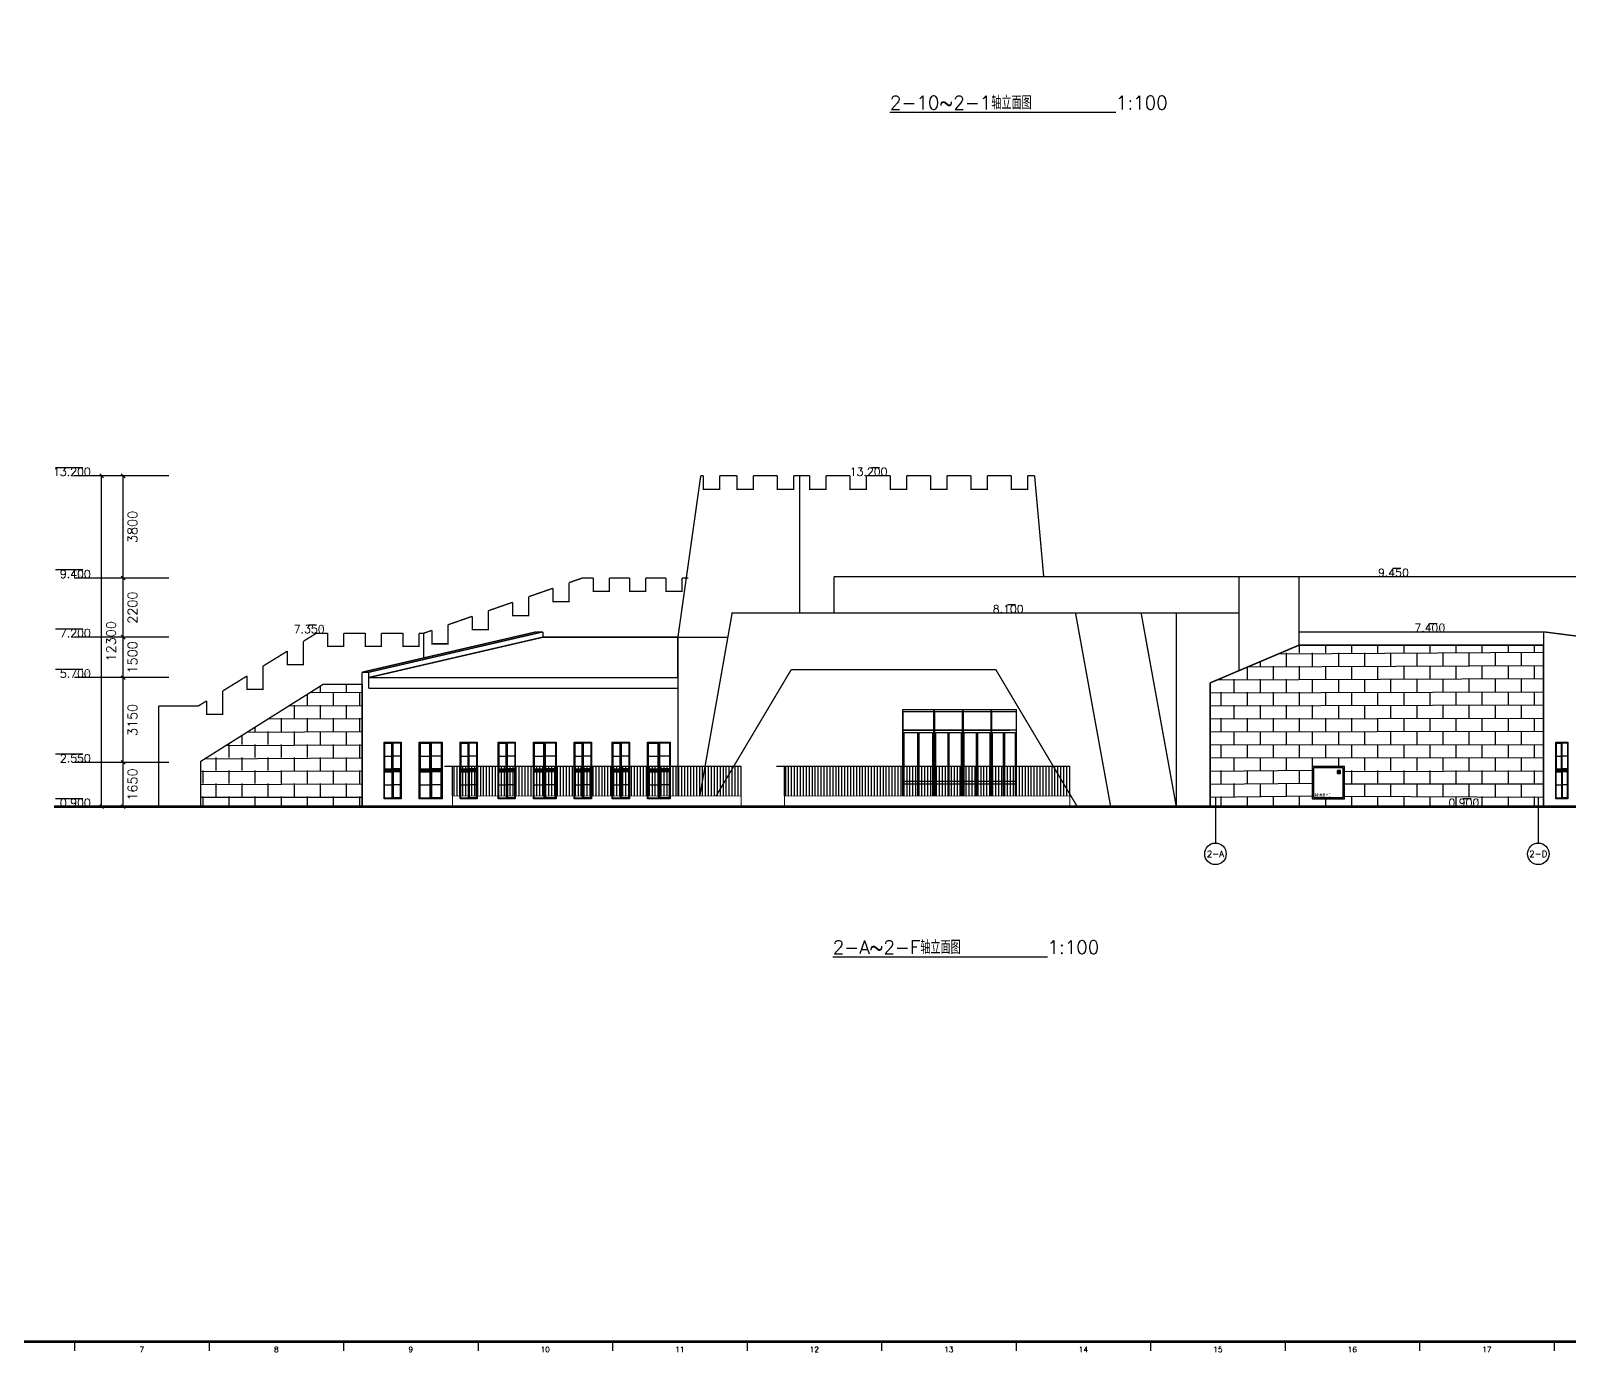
# Model space of a CAD drawing. Header units: inches. Extents: x -33398975359 to 508000, y -22013500442 to 738838.
# Drawn here: x 308174 to 365361, y 313088 to 362194 of the extents above; entities that cross this region are included whole.
import ezdxf
from ezdxf.enums import TextEntityAlignment as Align

# ---------------------------------------------------------------- set-up
doc = ezdxf.new("R2010")
doc.units = ezdxf.units.IN
doc.header["$LTSCALE"] = 1000
doc.header["$MEASUREMENT"] = 0
doc.layers.get('0').update_dxf_attribs({"true_color": 0xffffff})
for name, color, linetype, true_color in [('AXIS', 3, 'Continuous', 0x00ff00), ('DIM_ELEV', 3, 'Continuous', 0x00ff00), ('DIM_SYMB', 3, 'Continuous', 0x00ff00), ('E_WINDOW', 4, 'Continuous', 0x00ffff), ('PUB_DIM', 3, 'Continuous', 0x00ff00), ('TK', 7, 'Continuous', 0xffffff), ('ZG-图框层', 4, 'Continuous', 0x00ffff)]:
    doc.layers.add(name, color=color, linetype=linetype, true_color=true_color)
doc.styles.add('ISOCP', font='txt.shx', dxfattribs={"height": 0.2, "bigfont": 'gbcbig.shx'})
doc.styles.add('TXTSTY_ANONYMOUS', font='txt.shx', dxfattribs={"height": 0.2, "bigfont": 'gbcbig.shx'})
pattern_1 = [(0, (-815124227.0919075, -579178178.0379044), (0, 485.2416000000001), []), (90, (-815124227.0919075, -579178178.0379044), (-485.2416000000001, 485.2416000000001), [485.2416000000001, -485.2416000000001])]

# ---------------------------------------------------------------- blocks, each defined once
blk = doc.blocks.new('DAnoyomous7024')
at = {"layer": 'DIM_ELEV'}
blk.add_line((361719.053191185, 333657.9011813402), (361419.053191185, 333657.9011813402), dxfattribs=at)
at = {"layer": 'DIM_ELEV', "const_width": 1}
blk.add_lwpolyline([(361419.053191185, 333657.9011813402), (362019.053191185, 333657.9011813402), (361719.053191185, 333357.9011813402)], close=True, dxfattribs=at)
at = {"layer": 'DIM_ELEV', "color": 7, "true_color": 0xffffff, "style": 'TXTSTY_ANONYMOUS'}
blk.add_text('0.900', height=297.5, dxfattribs=at).set_placement((362019.053191185, 333357.9011813402), align=Align.RIGHT)
blk = doc.blocks.new('DAnoyomous7034')
at = {"layer": 'DIM_ELEV'}
blk.add_line((360451.4076263905, 340157.9011813402), (360151.4076263905, 340157.9011813402), dxfattribs=at)
at = {"layer": 'DIM_ELEV', "const_width": 1}
blk.add_lwpolyline([(360151.4076263905, 340157.9011813402), (360751.4076263905, 340157.9011813402), (360451.4076263905, 339857.9011813402)], close=True, dxfattribs=at)
at = {"layer": 'DIM_ELEV', "color": 7, "true_color": 0xffffff, "style": 'TXTSTY_ANONYMOUS'}
blk.add_text('7.400', height=297.5, dxfattribs=at).set_placement((360751.4076263905, 339857.9011813402), align=Align.RIGHT)
blk = doc.blocks.new('DAnoyomous7040')
at = {"layer": 'DIM_ELEV'}
blk.add_line((359099.8517678976, 342207.9011813402), (358799.8517678976, 342207.9011813402), dxfattribs=at)
at = {"layer": 'DIM_ELEV', "const_width": 1}
blk.add_lwpolyline([(358799.8517678976, 342207.9011813402), (359399.8517678976, 342207.9011813402), (359099.8517678976, 341907.9011813402)], close=True, dxfattribs=at)
at = {"layer": 'DIM_ELEV', "color": 7, "true_color": 0xffffff, "style": 'TXTSTY_ANONYMOUS'}
blk.add_text('9.450', height=297.5, dxfattribs=at).set_placement((359399.8517678976, 341907.9011813402), align=Align.RIGHT)
blk = doc.blocks.new('DAnoyomous7047')
at = {"layer": 'DIM_ELEV'}
blk.add_line((344781.8392006159, 340857.9011813402), (344481.8392006159, 340857.9011813402), dxfattribs=at)
at = {"layer": 'DIM_ELEV', "const_width": 1}
blk.add_lwpolyline([(344481.8392006159, 340857.9011813402), (345081.8392006159, 340857.9011813402), (344781.8392006159, 340557.9011813402)], close=True, dxfattribs=at)
at = {"layer": 'DIM_ELEV', "color": 7, "true_color": 0xffffff, "style": 'TXTSTY_ANONYMOUS'}
blk.add_text('8.100', height=297.5, dxfattribs=at).set_placement((345081.8392006159, 340557.9011813402), align=Align.RIGHT)
blk = doc.blocks.new('bdhfgjhj')
at = {"color": 4, "true_color": 0x00ffff}
for p, q in [((815464800.7460108, 579510135.9390856), (815464800.746011, 579506935.9390856)), ((815465985.149869, 579510135.9390856), (815464800.7460108, 579510135.9390856)), ((815464824.434088, 579510079.6890856), (815465961.4617918, 579510079.6890856)), ((815464824.434088, 579509385.9390856), (815464824.434088, 579510079.6890856)), ((815465961.4617918, 579510079.6890856), (815465961.4617918, 579509385.9390856)), ((815465985.1498691, 579510135.9390856), (815465985.1498693, 579506935.9390856)), ((815465985.1498692, 579506935.9390856), (815465985.149869, 579510135.9390856)), ((815467045.8100406, 579510135.9390856), (815465985.1498691, 579510135.9390856)), ((815466006.3630725, 579510079.6890856), (815467024.5968372, 579510079.6890856)), ((815466006.3630725, 579509385.9390856), (815466006.3630725, 579510079.6890856)), ((815467024.5968372, 579510079.6890856), (815467024.5968372, 579509385.9390856)), ((815467045.810041, 579510135.9390857), (815467045.810041, 579506935.9390856)), ((815467045.8100406, 579506935.9390856), (815467045.8100406, 579510135.9390856)), ((815468106.4702125, 579510135.9390857), (815467045.810041, 579510135.9390857)), ((815467067.0232444, 579510079.6890857), (815468085.257009, 579510079.6890857)), ((815467067.0232444, 579509385.9390857), (815467067.0232444, 579510079.6890857)), ((815468085.257009, 579510079.6890857), (815468085.257009, 579509385.9390857)), ((815468106.4702126, 579510135.9390857), (815468106.4702123, 579506935.9390856)), ((815469043.3866979, 579510135.9390856), (815468106.4702126, 579510135.9390857)), ((815468106.4702123, 579506935.9390856), (815468106.4702125, 579510135.9390857)), ((815468125.2085423, 579510079.6890857), (815469024.6483682, 579510079.6890857)), ((815468125.2085423, 579509385.9390857), (815468125.2085423, 579510079.6890857)), ((815469024.6483682, 579510079.6890857), (815469024.6483684, 579506935.9390856)), ((815469043.386698, 579506935.9390856), (815469043.3866979, 579510135.9390856)), ((815464824.434088, 579509385.9390856), (815465961.4617918, 579509385.9390856)), ((815465961.4617918, 579509385.9390856), (815464824.434088, 579509385.9390856)), ((815464824.434088, 579506935.9390856), (815464824.434088, 579509385.9390856)), ((815464863.1088219, 579509293.1640856), (815465373.6153105, 579509293.1640856)), ((815464863.108822, 579506935.9390856), (815464863.1088219, 579509293.1640856)), ((815465373.6153107, 579506935.9390856), (815465373.6153105, 579509293.1640856)), ((815465412.2900444, 579509293.1640856), (815465412.2900445, 579506935.9390856)), ((815465412.2900444, 579509293.1640856), (815465922.7870579, 579509293.1640856)), ((815465922.7870579, 579509293.1640856), (815465922.7870578, 579506935.9390856)), ((815465961.4617918, 579509385.9390856), (815465961.4617918, 579506935.9390856)), ((815466006.3630725, 579509385.9390856), (815467024.5968372, 579509385.9390856)), ((815467024.5968372, 579509385.9390856), (815466006.3630725, 579509385.9390856)), ((815466006.3630726, 579506935.9390856), (815466006.3630725, 579509385.9390856)), ((815466040.9971627, 579509293.1640856), (815466498.1671524, 579509293.1640856)), ((815466040.9971627, 579506935.9390856), (815466040.9971627, 579509293.1640856)), ((815466498.1671524, 579506935.9390856), (815466498.1671524, 579509293.1640856)), ((815466532.8012426, 579509293.1640856), (815466532.8012426, 579506935.9390856)), ((815466532.8012426, 579509293.1640856), (815466989.962747, 579509293.1640856)), ((815466989.962747, 579509293.1640856), (815466989.9627471, 579506935.9390856)), ((815467024.5968372, 579509385.9390856), (815467024.5968372, 579506935.9390856)), ((815467067.0232444, 579509385.9390857), (815468085.257009, 579509385.9390857)), ((815468085.257009, 579509385.9390857), (815467067.0232444, 579509385.9390857)), ((815467067.0232443, 579506935.9390856), (815467067.0232444, 579509385.9390857)), ((815467101.6573346, 579509293.1640857), (815467558.8273243, 579509293.1640857)), ((815467101.6573346, 579506935.9390857), (815467101.6573346, 579509293.1640857)), ((815467558.8273243, 579506935.9390857), (815467558.8273243, 579509293.1640857)), ((815467593.4614145, 579509293.1640857), (815467593.4614146, 579506935.9390857)), ((815467593.4614145, 579509293.1640857), (815468050.6229188, 579509293.1640857)), ((815468050.6229188, 579509293.1640857), (815468050.6229187, 579506935.9390857)), ((815468085.257009, 579509385.9390857), (815468085.2570091, 579506935.9390856)), ((815468125.2085423, 579509385.9390857), (815468795.881104, 579509385.9390857)), ((815469024.6483684, 579509385.9390857), (815468125.2085423, 579509385.9390857)), ((815468125.2085425, 579506935.9390856), (815468125.2085423, 579509385.9390857)), ((815468155.8019886, 579509293.1640857), (815468559.6354798, 579509293.1640857)), ((815468155.8019887, 579506935.9390857), (815468155.8019886, 579509293.1640857)), ((815468559.6354798, 579506935.9390857), (815468559.6354798, 579509293.1640857)), ((815468590.2289261, 579509293.1640857), (815468590.2289261, 579506935.9390857)), ((815468590.2289261, 579509293.1640857), (815468994.054922, 579509293.1640857)), ((815468994.054922, 579509293.1640857), (815468994.0549221, 579506935.9390857)), ((815465373.6153105, 579507472.8840857), (815464863.1088219, 579507472.8840857)), ((815465373.6153105, 579507380.1090856), (815464863.1088219, 579507380.1090856)), ((815465922.7870579, 579507472.8840857), (815465412.2900444, 579507472.8840857)), ((815465922.7870579, 579507380.1090856), (815465412.2900444, 579507380.1090856)), ((815466498.1671524, 579507472.8840857), (815466040.9971627, 579507472.8840857)), ((815466498.1671524, 579507380.1090856), (815466040.9971627, 579507380.1090856)), ((815466989.962747, 579507472.8840857), (815466532.8012426, 579507472.8840857)), ((815466989.962747, 579507380.1090856), (815466532.8012426, 579507380.1090856)), ((815467558.8273243, 579507472.8840858), (815467101.6573346, 579507472.8840858)), ((815467558.8273243, 579507380.1090857), (815467101.6573346, 579507380.1090857)), ((815468050.6229188, 579507472.8840858), (815467593.4614145, 579507472.8840858)), ((815468050.6229188, 579507380.1090857), (815467593.4614145, 579507380.1090857)), ((815468559.6354798, 579507472.8840858), (815468155.8019886, 579507472.8840858)), ((815468559.6354798, 579507380.1090857), (815468155.8019886, 579507380.1090857)), ((815468994.054922, 579507472.8840858), (815468590.2289261, 579507472.8840858)), ((815468994.054922, 579507380.1090857), (815468590.2289261, 579507380.1090857))]:
    blk.add_line(p, q, dxfattribs=at)
blk = doc.blocks.new('DAnoyomous7377')
at = {"layer": 'DIM_ELEV'}
blk.add_line((339719.2889072895, 345957.4925055504), (339419.2889072895, 345957.4925055504), dxfattribs=at)
at = {"layer": 'DIM_ELEV', "const_width": 1}
blk.add_lwpolyline([(339419.2889072895, 345957.4925055504), (340019.2889072895, 345957.4925055504), (339719.2889072895, 345657.4925055504)], close=True, dxfattribs=at)
at = {"layer": 'DIM_ELEV', "color": 7, "true_color": 0xffffff, "style": 'TXTSTY_ANONYMOUS'}
blk.add_text('13.200', height=297.5, dxfattribs=at).set_placement((340019.2889072895, 345657.4925055504), align=Align.RIGHT)
blk = doc.blocks.new('DAnoyomous7394')
at = {"layer": 'DIM_ELEV'}
blk.add_line((318794.7652406693, 340107.9011813402), (318494.7652406693, 340107.9011813402), dxfattribs=at)
at = {"layer": 'DIM_ELEV', "const_width": 1}
blk.add_lwpolyline([(318494.7652406693, 340107.9011813402), (319094.7652406693, 340107.9011813402), (318794.7652406693, 339807.9011813402)], close=True, dxfattribs=at)
at = {"layer": 'DIM_ELEV', "color": 7, "true_color": 0xffffff, "style": 'TXTSTY_ANONYMOUS'}
blk.add_text('7.350', height=297.5, dxfattribs=at).set_placement((319094.7652406693, 339807.9011813402), align=Align.RIGHT)
blk = doc.blocks.new('$EWDLib$00000535')
at = {"ltscale": 100}
for p, q in [((0, 0), (0, 1399.999999999996)), ((0, 1399.999999999996), (1399.999999999996, 1400)), ((50, 1375), (649.9999999999927, 1375)), ((50, 1375), (50, 737.5)), ((650, 737.5), (649.9999999999927, 1375)), ((700, 712.5), (699.9999999999964, 1400)), ((1350.000000000007, 1375), (750.0000000000146, 1375)), ((750.0000000000073, 737.5), (750.0000000000146, 1375)), ((1350.000000000007, 1375), (1350.000000000007, 737.5)), ((1399.999999999996, 1400), (1400, 0)), ((50, 1056.25), (649.9999999999964, 1056.250000000007)), ((1350.000000000007, 1056.25), (750.0000000000109, 1056.250000000007)), ((0, 712.5), (1399.999999999996, 712.5000000000036)), ((0, 687.5), (1399.999999999996, 687.5000000000036)), ((50, 737.5), (650, 737.5)), ((50, 24.99999999999272), (50, 662.4999999999927)), ((50, 662.4999999999927), (650, 662.4999999999927)), ((650, 662.4999999999927), (649.9999999999927, 24.99999999999272)), ((700.0000000000036, 0), (700, 687.4999999999999)), ((1350.000000000007, 737.5), (750.0000000000073, 737.5)), ((1350.000000000007, 662.4999999999927), (750.0000000000073, 662.4999999999927)), ((750.0000000000073, 662.4999999999927), (750.0000000000146, 24.99999999999272)), ((1350.000000000007, 24.99999999999272), (1350.000000000007, 662.4999999999927)), ((1400, 0), (0, 0)), ((50, 343.7499999999927), (649.9999999999964, 343.7499999999854)), ((50, 24.99999999999272), (649.9999999999927, 24.99999999999272)), ((1350.000000000007, 343.7499999999927), (750.0000000000109, 343.7499999999854)), ((1350.000000000007, 24.99999999999272), (750.0000000000146, 24.99999999999272))]:
    blk.add_line(p, q, dxfattribs=at)
blk = doc.blocks.new('bvhgfjhkjtu')
at = {"true_color": 0xff00bf}
blk.add_hatch(color=220, dxfattribs=at).paths.add_polyline_path([(1276703, 705500), (1276670, 705442.8423233504), (1276736, 705442.8423233505)], flags=0)
at = {"color": 220, "true_color": 0xff00bf}
for points in [[(1275713, 704481), (1276913, 704481), (1276913, 705681), (1275713, 705681)], [(1275763, 704531), (1276863, 704531), (1276863, 705631), (1275763, 705631)], [(1276703, 705500), (1276670, 705442.8423233504), (1276736, 705442.8423233505)]]:
    blk.add_lwpolyline(points, close=True, dxfattribs=at)
for points in [[(1276658, 705411), (1276748, 705411, 0.4142135623764868), (1276763, 705426), (1276763, 705516, 0.4142135623764868), (1276748, 705531), (1276658, 705531, 0.4142135623764868), (1276643, 705516), (1276643, 705426, 0.4142135623764868)], [(1276658, 705416), (1276748, 705416, 0.4142135623842478), (1276758, 705426), (1276758, 705516, 0.4142135623842478), (1276748, 705526), (1276658, 705526, 0.4142135623842478), (1276648, 705516), (1276648, 705426, 0.4142135623842478)]]:
    blk.add_lwpolyline(points, format="xyb", close=True, dxfattribs=at)
at = {"color": 220, "true_color": 0xff00bf, "style": 'TXTSTY_ANONYMOUS'}
blk.add_text('消防救援窗口', height=106.25, dxfattribs=at).set_placement((1275774, 704549.5))
blk = doc.blocks.new('DAnoyomous7525')
at = {"layer": 'DIM_ELEV'}
for p, q in [((310104.7564406395, 333657.4137662649), (309096.7564406395, 333657.4137662649)), ((313302.9681566954, 333357.4137662649), (309804.7564406395, 333357.4137662649))]:
    blk.add_line(p, q, dxfattribs=at)
at = {"layer": 'DIM_ELEV', "const_width": 1}
blk.add_lwpolyline([(309804.7564406395, 333657.4137662649), (310404.7564406395, 333657.4137662649), (310104.7564406395, 333357.4137662649)], close=True, dxfattribs=at)
at = {"layer": 'DIM_ELEV', "color": 7, "true_color": 0xffffff, "style": 'TXTSTY_ANONYMOUS'}
blk.add_text('0.900', height=297.5, dxfattribs=at).set_placement((310404.7564406395, 333357.4137662649), align=Align.RIGHT)
blk = doc.blocks.new('DAnoyomous7548')
at = {"layer": 'PUB_DIM'}
for p, q in [((312575.7789562941, 345657.9011813402), (311257.7949918509, 345657.9011813402)), ((311678.5056699514, 345587.1905032396), (311537.0843137503, 345728.6118594408)), ((311607.7949918509, 341857.6383988857), (311607.7949918509, 345657.9011813402)), ((312575.7789562941, 341857.6383988857), (311257.7949918509, 341857.6383988857)), ((311678.5056699514, 341786.9277207851), (311537.0843137503, 341928.3490769863)), ((311607.7949918509, 339657.9011813402), (311607.7949918509, 341857.6383988857)), ((311678.5056699514, 339587.1905032396), (311537.0843137503, 339728.6118594408)), ((312575.7789562941, 339657.9011813402), (311257.7949918509, 339657.9011813402)), ((311607.7949918509, 338157.9011813402), (311607.7949918509, 339657.9011813402)), ((312575.7789562941, 338157.9011813402), (311257.7949918509, 338157.9011813402)), ((311678.5056699514, 338087.1905032396), (311537.0843137503, 338228.6118594408)), ((311607.7949918509, 335007.9011813402), (311607.7949918509, 338157.9011813402)), ((312575.7789562941, 335007.9011813402), (311257.7949918509, 335007.9011813402)), ((311678.5056699514, 334937.1905032396), (311537.0843137503, 335078.6118594408)), ((311607.7949918509, 333357.9011813402), (311607.7949918509, 335007.9011813402)), ((311678.5056699514, 333287.1905032396), (311537.0843137503, 333428.6118594408)), ((312575.7789562941, 333357.9011813402), (311257.7949918509, 333357.9011813402))]:
    blk.add_line(p, q, dxfattribs=at)
at = {"layer": 'PUB_DIM', "color": 7, "true_color": 0xffffff, "style": 'TXTSTY_ANONYMOUS'}
for s, p in [('3800', (311957.7949918509, 343757.7697901726)), ('2200', (311957.7949918509, 340757.7697901726)), ('1500', (311957.7949918509, 338907.9011813402)), ('3150', (311957.7949918509, 336582.9011813402)), ('1650', (311957.7949918509, 334182.9011813402))]:
    blk.add_text(s, height=350, rotation=90.00000250447816, dxfattribs=at).set_placement(p, align=Align.MIDDLE_CENTER)
blk = doc.blocks.new('DAnoyomous7555')
at = {"layer": 'PUB_DIM'}
for p, q in [((311775.7789562941, 345657.9011813402), (310457.7949918509, 345657.9011813402)), ((310878.5056699514, 345587.1905032396), (310737.0843137503, 345728.6118594408)), ((310807.7949918509, 333357.9011813402), (310807.7949918509, 345657.9011813402)), ((310878.5056699514, 333287.1905032396), (310737.0843137503, 333428.6118594408)), ((311775.7789562941, 333357.9011813402), (310457.7949918509, 333357.9011813402))]:
    blk.add_line(p, q, dxfattribs=at)
at = {"layer": 'PUB_DIM', "color": 7, "true_color": 0xffffff, "style": 'TXTSTY_ANONYMOUS'}
blk.add_text('12300', height=350, rotation=90.00000250447816, dxfattribs=at).set_placement((311157.7949918509, 339507.9011813402), align=Align.MIDDLE_CENTER)
blk = doc.blocks.new('DAnoyomous7560')
at = {"layer": 'DIM_ELEV'}
for p, q in [((310104.7564406395, 335307.4137662649), (309096.7564406395, 335307.4137662649)), ((313302.9681566954, 335007.4137662649), (309804.7564406395, 335007.4137662649))]:
    blk.add_line(p, q, dxfattribs=at)
at = {"layer": 'DIM_ELEV', "const_width": 1}
blk.add_lwpolyline([(309804.7564406395, 335307.4137662649), (310404.7564406395, 335307.4137662649), (310104.7564406395, 335007.4137662649)], close=True, dxfattribs=at)
at = {"layer": 'DIM_ELEV', "color": 7, "true_color": 0xffffff, "style": 'TXTSTY_ANONYMOUS'}
blk.add_text('2.550', height=297.5, dxfattribs=at).set_placement((310404.7564406395, 335007.4137662649), align=Align.RIGHT)
blk = doc.blocks.new('DAnoyomous7565')
at = {"layer": 'DIM_ELEV'}
for p, q in [((310104.7564406395, 338457.4137662649), (309096.7564406395, 338457.4137662649)), ((313302.9681566954, 338157.4137662649), (309804.7564406395, 338157.4137662649))]:
    blk.add_line(p, q, dxfattribs=at)
at = {"layer": 'DIM_ELEV', "const_width": 1}
blk.add_lwpolyline([(309804.7564406395, 338457.4137662649), (310404.7564406395, 338457.4137662649), (310104.7564406395, 338157.4137662649)], close=True, dxfattribs=at)
at = {"layer": 'DIM_ELEV', "color": 7, "true_color": 0xffffff, "style": 'TXTSTY_ANONYMOUS'}
blk.add_text('5.700', height=297.5, dxfattribs=at).set_placement((310404.7564406395, 338157.4137662649), align=Align.RIGHT)
blk = doc.blocks.new('DAnoyomous7570')
at = {"layer": 'DIM_ELEV'}
for p, q in [((310104.7564406395, 339957.4137662649), (309096.7564406395, 339957.4137662649)), ((313302.9681566954, 339657.4137662649), (309804.7564406395, 339657.4137662649))]:
    blk.add_line(p, q, dxfattribs=at)
at = {"layer": 'DIM_ELEV', "const_width": 1}
blk.add_lwpolyline([(309804.7564406395, 339957.4137662649), (310404.7564406395, 339957.4137662649), (310104.7564406395, 339657.4137662649)], close=True, dxfattribs=at)
at = {"layer": 'DIM_ELEV', "color": 7, "true_color": 0xffffff, "style": 'TXTSTY_ANONYMOUS'}
blk.add_text('7.200', height=297.5, dxfattribs=at).set_placement((310404.7564406395, 339657.4137662649), align=Align.RIGHT)
blk = doc.blocks.new('DAnoyomous7575')
at = {"layer": 'DIM_ELEV'}
for p, q in [((310104.7564406395, 342157.4137662649), (309096.7564406395, 342157.4137662649)), ((313302.9681566954, 341857.4137662649), (309804.7564406395, 341857.4137662649))]:
    blk.add_line(p, q, dxfattribs=at)
at = {"layer": 'DIM_ELEV', "const_width": 1}
blk.add_lwpolyline([(309804.7564406395, 342157.4137662649), (310404.7564406395, 342157.4137662649), (310104.7564406395, 341857.4137662649)], close=True, dxfattribs=at)
at = {"layer": 'DIM_ELEV', "color": 7, "true_color": 0xffffff, "style": 'TXTSTY_ANONYMOUS'}
blk.add_text('9.400', height=297.5, dxfattribs=at).set_placement((310404.7564406395, 341857.4137662649), align=Align.RIGHT)
blk = doc.blocks.new('DAnoyomous7580')
at = {"layer": 'DIM_ELEV'}
for p, q in [((310104.7564406395, 345957.4137662649), (309096.7564406395, 345957.4137662649)), ((313302.9681566954, 345657.4137662649), (309804.7564406395, 345657.4137662649))]:
    blk.add_line(p, q, dxfattribs=at)
at = {"layer": 'DIM_ELEV', "const_width": 1}
blk.add_lwpolyline([(309804.7564406395, 345957.4137662649), (310404.7564406395, 345957.4137662649), (310104.7564406395, 345657.4137662649)], close=True, dxfattribs=at)
at = {"layer": 'DIM_ELEV', "color": 7, "true_color": 0xffffff, "style": 'TXTSTY_ANONYMOUS'}
blk.add_text('13.200', height=297.5, dxfattribs=at).set_placement((310404.7564406395, 345657.4137662649), align=Align.RIGHT)
blk = doc.blocks.new('DAnoyomous7590')
at = {"layer": 'AXIS'}
for p, q in [((352210.7644735575, 333705.7457028627), (352210.7644735465, 332007.441488266)), ((364210.7644733191, 333705.7457027435), (364210.7644733081, 332007.4414881468)), ((372910.7644736767, 333705.7457027435), (372910.7644736657, 332007.4414881468))]:
    blk.add_line(p, q, dxfattribs=at)
for centre in [(352210.7644735575, 331607.441488266), (364210.7644733191, 331607.4414881468), (372910.7644736767, 331607.4414881468)]:
    blk.add_circle(centre, 400, dxfattribs=at)
at = {"layer": 'AXIS', "color": 7, "true_color": 0xffffff, "style": 'TXTSTY_ANONYMOUS'}
for s, p in [('2-A', (352210.7644735575, 331607.441488266)), ('2-D', (364210.7644733191, 331607.4414881468)), ('2-F', (372910.7644736767, 331607.4414881468))]:
    blk.add_text(s, height=233.3333282470703, dxfattribs=at).set_placement(p, align=Align.MIDDLE_CENTER)
blk = doc.blocks.new('DAnoyomous39694')
at = {"layer": 'DIM_SYMB'}
blk.add_line((340107.7581862211, 359168.2869031429), (348507.7581862211, 359168.2869031429), dxfattribs=at)
at = {"layer": 'DIM_SYMB', "color": 7, "true_color": 0xffffff, "style": 'TXTSTY_ANONYMOUS'}
for s, p in [('2-10~2-1轴立面图', (340107.7581862211, 359273.2869031429)), ('1:100', (348508.358186245, 359273.2869031429))]:
    blk.add_text(s, height=500, dxfattribs=at).set_placement(p)
blk = doc.blocks.new('DAnoyomous39698')
at = {"layer": 'DIM_SYMB'}
blk.add_line((337983.1533387899, 327782.9210407734), (345963.1533387899, 327782.9210407734), dxfattribs=at)
at = {"layer": 'DIM_SYMB', "color": 7, "true_color": 0xffffff, "style": 'TXTSTY_ANONYMOUS'}
for s, p in [('2-A~2-F轴立面图', (337983.1533387899, 327887.9210407734)), ('1:100', (345963.7533388138, 327887.9210407734))]:
    blk.add_text(s, height=500, dxfattribs=at).set_placement(p)

msp = doc.modelspace()

# ---------------------------------------------------------------- hatches: boundary and pattern name
at = {"true_color": 0x848484}
h = msp.add_hatch(dxfattribs=at)
h.set_pattern_fill('玻璃,_O', color=252, scale=6350, angle=13.5)
h.set_pattern_definition([(13.5, (-815124297.1255167, -579177886.3269283), (-70.03360915677162, 291.710976119303), [])])
h.paths.add_polyline_path([(332229.7940829992, 339657.9011813402), (327209.3359364271, 339657.9011813402), (320739.308888793, 338157.9011813402), (332229.7940829992, 338157.9011811018)], flags=0)
at = {"true_color": 0x7f00ff}
h = msp.add_hatch(dxfattribs=at)
h.set_pattern_fill('AR-B816', color=190, scale=10160, angle=90, style=0)
h.set_pattern_definition(pattern_1)
h.paths.add_polyline_path([(364410.7644736767, 339357.9011813402), (355310.7644735575, 339357.9011813402), (352010.7644735575, 337957.9011813402), (352010.7644735575, 333357.9011813402), (364410.7644736767, 333357.9011813402)], flags=0)
h.paths.add_polyline_path([(355811.0781697035, 333657.9011813402), (357011.0781697035, 333657.9011813402), (357011.0781697035, 334857.9011813402), (355811.0781697035, 334857.9011813402)], flags=0)
h = msp.add_hatch(dxfattribs=at)
h.set_pattern_fill('AR-B816', color=190, scale=10160, angle=90, style=0)
h.set_pattern_definition(pattern_1)
h.paths.add_polyline_path([(314491.8215156794, 333357.9011813402), (320491.8215153217, 333357.9011813402), (320491.8215153217, 337913.1769347191), (319041.8215153217, 337913.1769347191), (314491.8215156794, 335054.9092180729)], flags=0)

# ---------------------------------------------------------------- linework, layer by layer
at = {"color": 2, "true_color": 0xffff00}
for p, q in [((334578.7563614845, 334857.9011813402), (323550.7816672325, 334857.9011813402)), ((323850.578728199, 333757.9011813402), (323850.578728199, 334857.9011813402)), ((323908.7563614845, 333757.9011813402), (323908.7563614845, 334857.9011813402)), ((324018.7563614845, 333757.9011813402), (324018.7563614845, 334857.9011813402)), ((324128.7563614845, 333757.9011813402), (324128.7563614845, 334857.9011813402)), ((324238.7563614845, 333757.9011813402), (324238.7563614845, 334857.9011813402)), ((324348.7563614845, 333757.9011813402), (324348.7563614845, 334857.9011813402)), ((324458.7563614845, 333757.9011813402), (324458.7563614845, 334857.9011813402)), ((324568.7563614845, 333757.9011813402), (324568.7563614845, 334857.9011813402)), ((324678.7563614845, 333757.9011813402), (324678.7563614845, 334857.9011813402)), ((324788.7563614845, 333757.9011813402), (324788.7563614845, 334857.9011813402)), ((324898.7563614845, 333757.9011813402), (324898.7563614845, 334857.9011813402)), ((325008.7563614845, 333757.9011813402), (325008.7563614845, 334857.9011813402)), ((325118.7563614845, 333757.9011813402), (325118.7563614845, 334857.9011813402)), ((325228.7563614845, 333757.9011813402), (325228.7563614845, 334857.9011813402)), ((325338.7563614845, 333757.9011813402), (325338.7563614845, 334857.9011813402)), ((325448.7563614845, 333757.9011813402), (325448.7563614845, 334857.9011813402)), ((325558.7563614845, 333757.9011813402), (325558.7563614845, 334857.9011813402)), ((325668.7563614845, 333757.9011813402), (325668.7563614845, 334857.9011813402)), ((325778.7563614845, 333757.9011813402), (325778.7563614845, 334857.9011813402)), ((325888.7563614845, 333757.9011813402), (325888.7563614845, 334857.9011813402)), ((325998.7563614845, 333757.9011813402), (325998.7563614845, 334857.9011813402)), ((326108.7563614845, 333757.9011813402), (326108.7563614845, 334857.9011813402)), ((326218.7563614845, 333757.9011813402), (326218.7563614845, 334857.9011813402)), ((326328.7563614845, 333757.9011813402), (326328.7563614845, 334857.9011813402)), ((326438.7563614845, 333757.9011813402), (326438.7563614845, 334857.9011813402)), ((326548.7563614845, 333757.9011813402), (326548.7563614845, 334857.9011813402)), ((326658.7563614845, 333757.9011813402), (326658.7563614845, 334857.9011813402)), ((326768.7563614845, 333757.9011813402), (326768.7563614845, 334857.9011813402)), ((326878.7563614845, 333757.9011813402), (326878.7563614845, 334857.9011813402)), ((326988.7563614845, 333757.9011813402), (326988.7563614845, 334857.9011813402)), ((327098.7563614845, 333757.9011813402), (327098.7563614845, 334857.9011813402)), ((327208.7563614845, 333757.9011813402), (327208.7563614845, 334857.9011813402)), ((327318.7563614845, 333757.9011813402), (327318.7563614845, 334857.9011813402)), ((327428.7563614845, 333757.9011813402), (327428.7563614845, 334857.9011813402)), ((327538.7563614845, 333757.9011813402), (327538.7563614845, 334857.9011813402)), ((327648.7563614845, 333757.9011813402), (327648.7563614845, 334857.9011813402)), ((327758.7563614845, 333757.9011813402), (327758.7563614845, 334857.9011813402)), ((327868.7563614845, 333757.9011813402), (327868.7563614845, 334857.9011813402)), ((327978.7563614845, 333757.9011813402), (327978.7563614845, 334857.9011813402)), ((328088.7563614845, 333757.9011813402), (328088.7563614845, 334857.9011813402)), ((328198.7563614845, 333757.9011813402), (328198.7563614845, 334857.9011813402)), ((328308.7563614845, 333757.9011813402), (328308.7563614845, 334857.9011813402)), ((328418.7563614845, 333757.9011813402), (328418.7563614845, 334857.9011813402)), ((328528.7563614845, 333757.9011813402), (328528.7563614845, 334857.9011813402)), ((328638.7563614845, 333757.9011813402), (328638.7563614845, 334857.9011813402)), ((328748.7563614845, 333757.9011813402), (328748.7563614845, 334857.9011813402)), ((328858.7563614845, 333757.9011813402), (328858.7563614845, 334857.9011813402)), ((328968.7563614845, 333757.9011813402), (328968.7563614845, 334857.9011813402)), ((329078.7563614845, 333757.9011813402), (329078.7563614845, 334857.9011813402)), ((329188.7563614845, 333757.9011813402), (329188.7563614845, 334857.9011813402)), ((329298.7563614845, 333757.9011813402), (329298.7563614845, 334857.9011813402)), ((329408.7563614845, 333757.9011813402), (329408.7563614845, 334857.9011813402)), ((329518.7563614845, 333757.9011813402), (329518.7563614845, 334857.9011813402)), ((329628.7563614845, 333757.9011813402), (329628.7563614845, 334857.9011813402)), ((329738.7563614845, 333757.9011813402), (329738.7563614845, 334857.9011813402)), ((329848.7563614845, 333757.9011813402), (329848.7563614845, 334857.9011813402)), ((329958.7563614845, 333757.9011813402), (329958.7563614845, 334857.9011813402)), ((330068.7563614845, 333757.9011813402), (330068.7563614845, 334857.9011813402)), ((330178.7563614845, 333757.9011813402), (330178.7563614845, 334857.9011813402)), ((330288.7563614845, 333757.9011813402), (330288.7563614845, 334857.9011813402)), ((330398.7563614845, 333757.9011813402), (330398.7563614845, 334857.9011813402)), ((330508.7563614845, 333757.9011813402), (330508.7563614845, 334857.9011813402)), ((330618.7563614845, 333757.9011813402), (330618.7563614845, 334857.9011813402)), ((330728.7563614845, 333757.9011813402), (330728.7563614845, 334857.9011813402)), ((330838.7563614845, 333757.9011813402), (330838.7563614845, 334857.9011813402)), ((330948.7563614845, 333757.9011813402), (330948.7563614845, 334857.9011813402)), ((331058.7563614845, 333757.9011813402), (331058.7563614845, 334857.9011813402)), ((331168.7563614845, 333757.9011813402), (331168.7563614845, 334857.9011813402)), ((331278.7563614845, 333757.9011813402), (331278.7563614845, 334857.9011813402)), ((331388.7563614845, 333757.9011813402), (331388.7563614845, 334857.9011813402)), ((331498.7563614845, 333757.9011813402), (331498.7563614845, 334857.9011813402)), ((331608.7563614845, 333757.9011813402), (331608.7563614845, 334857.9011813402)), ((331718.7563614845, 333757.9011813402), (331718.7563614845, 334857.9011813402)), ((331828.7563614845, 333757.9011813402), (331828.7563614845, 334857.9011813402)), ((331938.7563614845, 333757.9011813402), (331938.7563614845, 334857.9011813402)), ((332048.7563614845, 333757.9011813402), (332048.7563614845, 334857.9011813402)), ((332158.7563614845, 333757.9011813402), (332158.7563614845, 334857.9011813402)), ((332268.7563614845, 333757.9011813402), (332268.7563614845, 334857.9011813402)), ((332378.7563614845, 333757.9011813402), (332378.7563614845, 334857.9011813402)), ((332488.7563614845, 333757.9011813402), (332488.7563614845, 334857.9011813402)), ((332598.7563614845, 333757.9011813402), (332598.7563614845, 334857.9011813402)), ((332708.7563614845, 333757.9011813402), (332708.7563614845, 334857.9011813402)), ((332818.7563614845, 333757.9011813402), (332818.7563614845, 334857.9011813402)), ((332928.7563614845, 333757.9011813402), (332928.7563614845, 334857.9011813402)), ((333038.7563614845, 333757.9011813402), (333038.7563614845, 334857.9011813402)), ((333148.7563614845, 333757.9011813402), (333148.7563614845, 334857.9011813402)), ((333258.7563614845, 333757.9011813402), (333258.7563614845, 334857.9011813402)), ((333368.7563614845, 333757.9011813402), (333368.7563614845, 334857.9011813402)), ((333478.7563614845, 333757.9011813402), (333478.7563614845, 334857.9011813402)), ((333588.7563614845, 333757.9011813402), (333588.7563614845, 334857.9011813402)), ((333698.7563614845, 333757.9011813402), (333698.7563614845, 334857.9011813402)), ((333808.7563614845, 333757.9011813402), (333808.7563614845, 334857.9011813402)), ((333918.7563614845, 333757.9011813402), (333918.7563614845, 334857.9011813402)), ((334028.7563614845, 333757.9011813402), (334028.7563614845, 334857.9011813402)), ((334138.7563614845, 333757.9011813402), (334138.7563614845, 334857.9011813402)), ((334248.7563614845, 333757.9011813402), (334248.7563614845, 334857.9011813402)), ((334358.7563614845, 333757.9011813402), (334358.7563614845, 334857.9011813402)), ((334468.7563614845, 333757.9011813402), (334468.7563614845, 334857.9011813402)), ((334578.7563614845, 333757.9011813402), (334578.7563614845, 334857.9011813402)), ((346796.1937777996, 334857.9011813402), (335889.7949991226, 334857.9011813402)), ((336189.5920600891, 333757.9011813402), (336189.5920600891, 334857.9011813402)), ((336236.1937777996, 333757.9011813402), (336236.1937777996, 334857.9011813402)), ((336346.1937777996, 333757.9011813402), (336346.1937777996, 334857.9011813402)), ((336456.1937777996, 333757.9011813402), (336456.1937777996, 334857.9011813402)), ((336566.1937777996, 333757.9011813402), (336566.1937777996, 334857.9011813402)), ((336676.1937777996, 333757.9011813402), (336676.1937777996, 334857.9011813402)), ((336786.1937777996, 333757.9011813402), (336786.1937777996, 334857.9011813402)), ((336896.1937777996, 333757.9011813402), (336896.1937777996, 334857.9011813402)), ((337006.1937777996, 333757.9011813402), (337006.1937777996, 334857.9011813402)), ((337116.1937777996, 333757.9011813402), (337116.1937777996, 334857.9011813402)), ((337226.1937777996, 333757.9011813402), (337226.1937777996, 334857.9011813402)), ((337336.1937777996, 333757.9011813402), (337336.1937777996, 334857.9011813402)), ((337446.1937777996, 333757.9011813402), (337446.1937777996, 334857.9011813402)), ((337556.1937777996, 333757.9011813402), (337556.1937777996, 334857.9011813402)), ((337666.1937777996, 333757.9011813402), (337666.1937777996, 334857.9011813402)), ((337776.1937777996, 333757.9011813402), (337776.1937777996, 334857.9011813402)), ((337886.1937777996, 333757.9011813402), (337886.1937777996, 334857.9011813402)), ((337996.1937777996, 333757.9011813402), (337996.1937777996, 334857.9011813402)), ((338106.1937777996, 333757.9011813402), (338106.1937777996, 334857.9011813402)), ((338216.1937777996, 333757.9011813402), (338216.1937777996, 334857.9011813402)), ((338326.1937777996, 333757.9011813402), (338326.1937777996, 334857.9011813402)), ((338436.1937777996, 333757.9011813402), (338436.1937777996, 334857.9011813402)), ((338546.1937777996, 333757.9011813402), (338546.1937777996, 334857.9011813402)), ((338656.1937777996, 333757.9011813402), (338656.1937777996, 334857.9011813402)), ((338766.1937777996, 333757.9011813402), (338766.1937777996, 334857.9011813402)), ((338876.1937777996, 333757.9011813402), (338876.1937777996, 334857.9011813402)), ((338986.1937777996, 333757.9011813402), (338986.1937777996, 334857.9011813402)), ((339096.1937777996, 333757.9011813402), (339096.1937777996, 334857.9011813402)), ((339206.1937777996, 333757.9011813402), (339206.1937777996, 334857.9011813402)), ((339316.1937777996, 333757.9011813402), (339316.1937777996, 334857.9011813402)), ((339426.1937777996, 333757.9011813402), (339426.1937777996, 334857.9011813402)), ((339536.1937777996, 333757.9011813402), (339536.1937777996, 334857.9011813402)), ((339646.1937777996, 333757.9011813402), (339646.1937777996, 334857.9011813402)), ((339756.1937777996, 333757.9011813402), (339756.1937777996, 334857.9011813402)), ((339866.1937777996, 333757.9011813402), (339866.1937777996, 334857.9011813402)), ((339976.1937777996, 333757.9011813402), (339976.1937777996, 334857.9011813402)), ((340086.1937777996, 333757.9011813402), (340086.1937777996, 334857.9011813402)), ((340196.1937777996, 333757.9011813402), (340196.1937777996, 334857.9011813402)), ((340306.1937777996, 333757.9011813402), (340306.1937777996, 334857.9011813402)), ((340416.1937777996, 333757.9011813402), (340416.1937777996, 334857.9011813402)), ((340526.1937777996, 333757.9011813402), (340526.1937777996, 334857.9011813402)), ((340636.1937777996, 333757.9011813402), (340636.1937777996, 334857.9011813402)), ((340746.1937777996, 333757.9011813402), (340746.1937777996, 334857.9011813402)), ((340856.1937777996, 333757.9011813402), (340856.1937777996, 334857.9011813402)), ((340966.1937777996, 333757.9011813402), (340966.1937777996, 334857.9011813402)), ((341076.1937777996, 333757.9011813402), (341076.1937777996, 334857.9011813402)), ((341186.1937777996, 333757.9011813402), (341186.1937777996, 334857.9011813402)), ((341296.1937777996, 333757.9011813402), (341296.1937777996, 334857.9011813402)), ((341406.1937777996, 333757.9011813402), (341406.1937777996, 334857.9011813402)), ((341516.1937777996, 333757.9011813402), (341516.1937777996, 334857.9011813402)), ((341626.1937777996, 333757.9011813402), (341626.1937777996, 334857.9011813402)), ((341736.1937777996, 333757.9011813402), (341736.1937777996, 334857.9011813402)), ((341846.1937777996, 333757.9011813402), (341846.1937777996, 334857.9011813402)), ((341956.1937777996, 333757.9011813402), (341956.1937777996, 334857.9011813402)), ((342066.1937777996, 333757.9011813402), (342066.1937777996, 334857.9011813402)), ((342176.1937777996, 333757.9011813402), (342176.1937777996, 334857.9011813402)), ((342286.1937777996, 333757.9011813402), (342286.1937777996, 334857.9011813402)), ((342396.1937777996, 333757.9011813402), (342396.1937777996, 334857.9011813402)), ((342506.1937777996, 333757.9011813402), (342506.1937777996, 334857.9011813402)), ((342616.1937777996, 333757.9011813402), (342616.1937777996, 334857.9011813402)), ((342726.1937777996, 333757.9011813402), (342726.1937777996, 334857.9011813402)), ((342836.1937777996, 333757.9011813402), (342836.1937777996, 334857.9011813402)), ((342946.1937777996, 333757.9011813402), (342946.1937777996, 334857.9011813402)), ((343056.1937777996, 333757.9011813402), (343056.1937777996, 334857.9011813402)), ((343166.1937777996, 333757.9011813402), (343166.1937777996, 334857.9011813402)), ((343276.1937777996, 333757.9011813402), (343276.1937777996, 334857.9011813402)), ((343386.1937777996, 333757.9011813402), (343386.1937777996, 334857.9011813402)), ((343496.1937777996, 333757.9011813402), (343496.1937777996, 334857.9011813402)), ((343606.1937777996, 333757.9011813402), (343606.1937777996, 334857.9011813402)), ((343716.1937777996, 333757.9011813402), (343716.1937777996, 334857.9011813402)), ((343826.1937777996, 333757.9011813402), (343826.1937777996, 334857.9011813402)), ((343936.1937777996, 333757.9011813402), (343936.1937777996, 334857.9011813402)), ((344046.1937777996, 333757.9011813402), (344046.1937777996, 334857.9011813402)), ((344156.1937777996, 333757.9011813402), (344156.1937777996, 334857.9011813402)), ((344266.1937777996, 333757.9011813402), (344266.1937777996, 334857.9011813402)), ((344376.1937777996, 333757.9011813402), (344376.1937777996, 334857.9011813402)), ((344486.1937777996, 333757.9011813402), (344486.1937777996, 334857.9011813402)), ((344596.1937777996, 333757.9011813402), (344596.1937777996, 334857.9011813402)), ((344706.1937777996, 333757.9011813402), (344706.1937777996, 334857.9011813402)), ((344816.1937777996, 333757.9011813402), (344816.1937777996, 334857.9011813402)), ((344926.1937777996, 333757.9011813402), (344926.1937777996, 334857.9011813402)), ((345036.1937777996, 333757.9011813402), (345036.1937777996, 334857.9011813402)), ((345146.1937777996, 333757.9011813402), (345146.1937777996, 334857.9011813402)), ((345256.1937777996, 333757.9011813402), (345256.1937777996, 334857.9011813402)), ((345366.1937777996, 333757.9011813402), (345366.1937777996, 334857.9011813402)), ((345476.1937777996, 333757.9011813402), (345476.1937777996, 334857.9011813402)), ((345586.1937777996, 333757.9011813402), (345586.1937777996, 334857.9011813402)), ((345696.1937777996, 333757.9011813402), (345696.1937777996, 334857.9011813402)), ((345806.1937777996, 333757.9011813402), (345806.1937777996, 334857.9011813402)), ((345916.1937777996, 333757.9011813402), (345916.1937777996, 334857.9011813402)), ((346026.1937777996, 333757.9011813402), (346026.1937777996, 334857.9011813402)), ((346136.1937777996, 333757.9011813402), (346136.1937777996, 334857.9011813402)), ((346246.1937777996, 333757.9011813402), (346246.1937777996, 334857.9011813402)), ((346356.1937777996, 333757.9011813402), (346356.1937777996, 334857.9011813402)), ((346466.1937777996, 333757.9011813402), (346466.1937777996, 334857.9011813402)), ((346576.1937777996, 333757.9011813402), (346576.1937777996, 334857.9011813402)), ((346686.1937777996, 333757.9011813402), (346686.1937777996, 334857.9011813402)), ((346796.1937777996, 333757.9011813402), (346796.1937777996, 334857.9011813402))]:
    msp.add_line(p, q, dxfattribs=at)
for points, const_width in [([(332229.7940829992, 339657.9011813402), (333077.9913696051, 345657.9011813402)], 50), ([(333178.0958611965, 345657.9011813402), (333077.9913696051, 345657.9011813402)], 50), ([(333078.0958611965, 345658.4925055504), (333178.0958611965, 345658.4925055504)], 50), ([(333778.0958611965, 345658.4925055504), (333778.0958611965, 345158.4925055504), (333178.0958611965, 345158.4925055504), (333178.0958611965, 345658.4925055504)], 50), ([(333778.0958611965, 345658.4925055504), (334428.0958611965, 345658.4925055504)], 50), ([(334428.0958611965, 345657.9011813402), (334005.277482748, 345657.9011813402)], 50), ([(335028.0958611965, 345658.4925055504), (335028.0958611965, 345158.4925055504), (334428.0958611965, 345158.4925055504), (334428.0958611965, 345658.4925055504)], 50), ([(335028.0958611965, 345658.4925055504), (335928.0958611965, 345658.4925055504)], 50), ([(336528.0958611965, 345658.4925055504), (336528.0958611965, 345158.4925055504), (335928.0958611965, 345158.4925055504), (335928.0958611965, 345658.4925055504)], 50), ([(336528.0958611965, 345658.4925055504), (337128.0958611965, 345658.4925055504)], 50), ([(336755.2774826288, 340557.901181221), (336755.2774826288, 345658.4925055504)], 50), ([(337728.0958611965, 345658.4925055504), (337728.0958611965, 345158.4925055504), (337128.0958611965, 345158.4925055504), (337128.0958611965, 345658.4925055504)], 50), ([(337728.0958611965, 345658.4925055504), (338628.0958611965, 345658.4925055504)], 50), ([(339228.0958611965, 345658.4925055504), (339228.0958611965, 345158.4925055504), (338628.0958611965, 345158.4925055504), (338628.0958611965, 345658.4925055504)], 50), ([(339228.0958611965, 345658.4925055504), (340128.0958611965, 345658.4925055504)], 50), ([(340728.0958611965, 345658.4925055504), (340728.0958611965, 345158.4925055504), (340128.0958611965, 345158.4925055504), (340128.0958611965, 345658.4925055504)], 50), ([(340728.0958611965, 345658.4925055504), (341628.0958611965, 345658.4925055504)], 50), ([(342228.0958611965, 345658.4925055504), (342228.0958611965, 345158.4925055504), (341628.0958611965, 345158.4925055504), (341628.0958611965, 345658.4925055504)], 50), ([(342228.0958611965, 345658.4925055504), (343128.0958611965, 345658.4925055504)], 50), ([(343728.0958611965, 345658.4925055504), (343728.0958611965, 345158.4925055504), (343128.0958611965, 345158.4925055504), (343128.0958611965, 345658.4925055504)], 50), ([(343728.0958611965, 345658.4925055504), (344628.0958611965, 345658.4925055504)], 50), ([(345228.0958611965, 345658.4925055504), (345228.0958611965, 345158.4925055504), (344628.0958611965, 345158.4925055504), (344628.0958611965, 345658.4925055504)], 50), ([(345228.0958611965, 345658.4925055504), (345488.046230197, 345658.4925055504)], 50), ([(345488.046230197, 345658.4925055504), (345826.1684051752, 341907.901181221)], 50), ([(326682.8804916143, 341164.1624224186), (327582.8804916143, 341477.1457856894)], 50), ([(328182.8804916143, 341685.8013612032), (328182.8804916143, 340977.1457856894), (327582.8804916143, 340977.1457856894), (327582.8804916143, 341477.1457856894)], 50), ([(328182.8804916143, 341685.8013612032), (328694.2601772547, 341863.6383988857)], 50), ([(328694.2601772547, 341863.6383988857), (329082.8804916143, 341863.6383988857)], 50), ([(329682.8804916143, 341863.6383988857), (329682.8804916143, 341363.6383988857), (329082.8804916143, 341363.6383988857), (329082.8804916143, 341863.6383988857)], 50), ([(329682.8804916143, 341863.6383988857), (330432.8804916143, 341863.6383988857)], 50), ([(331032.8804916143, 341863.6383988857), (331032.8804916143, 341363.6383988857), (330432.8804916143, 341363.6383988857), (330432.8804916143, 341863.6383988857)], 50), ([(331032.8804916143, 341863.6383988857), (331782.8804916143, 341863.6383988857)], 50), ([(332382.8804916143, 341863.6383988857), (332382.8804916143, 341363.6383988857), (331782.8804916143, 341363.6383988857), (331782.8804916143, 341863.6383988857)], 50), ([(332382.8804916143, 341863.6383988857), (332619.5649836063, 341863.6383988857)], 50), ([(368010.7644739151, 341907.9011813402), (338028.069688797, 341907.901181221)], 50), ([(338028.069688797, 341907.901181221), (338028.069688797, 340557.901181221)], 50), ([(353086.352473259, 341907.9011813402), (353086.352473259, 338414.2112418413)], 50), ([(355310.7644735575, 341907.9011813402), (355310.7644735575, 339357.9011813402)], 50), ([(325182.8804916143, 340642.5234835148), (326082.8804916143, 340955.5068467855)], 50), ([(326682.8804916143, 341164.1624224186), (326682.8804916143, 340455.5068469048), (326082.8804916143, 340455.5068469048), (326082.8804916143, 340955.5068469048)], 50), ([(323682.8804916143, 340120.8845447302), (324582.8804916143, 340433.8679080009)], 50), ([(325182.8804916143, 340642.5234835148), (325182.8804916143, 339933.8679080009), (324582.8804916143, 339933.8679080009), (324582.8804916143, 340433.8679080009)], 50), ([(334245.0484095812, 340557.9011813402), (333042.9668812752, 333757.9011813402)], 50), ([(353086.352473259, 340557.9011813402), (334209.6930704117, 340557.901181221)], 50), ([(348316.4733550549, 333357.9011813402), (347008.3258097172, 340557.9011813402)], 50), ([(350755.9917501211, 333357.9011813402), (349447.8442047834, 340557.9011813402)], 50), ([(350755.9917523861, 333357.9011813402), (350755.9917523861, 340557.9011813402)], 50), ([(318310.7031970024, 339509.7832475901), (318794.7652406693, 339807.9011813402)], 50), ([(318794.7652406693, 339807.9011813402), (319210.7031970024, 339807.9011813402)], 50), ([(319810.7031970024, 339807.9011813402), (319810.7031970024, 339314.0637243986), (319210.7031970024, 339314.0637243986), (319210.7031970024, 339814.0637243986)], 50), ([(319810.7031970024, 339807.9011813402), (320610.7031970024, 339807.9011813402)], 50), ([(320491.8215153217, 338357.9011813402), (326961.8485629559, 339857.9011813402)], 50), ([(321210.7031970024, 339807.9011813402), (321210.7031970024, 339314.0637243986), (320610.7031970024, 339314.0637243986), (320610.7031970024, 339814.0637243986)], 50), ([(320739.308888793, 338357.9011813402), (327209.3359364271, 339857.9011813402)], 50), ([(321210.7031970024, 339807.9011813402), (322010.7031970024, 339807.9011813402)], 50), ([(322610.7031970024, 339807.9011813402), (322610.7031970024, 339314.0637243986), (322010.7031970024, 339314.0637243986), (322010.7031970024, 339814.0637243986)], 50), ([(322610.7031970024, 339807.9011813402), (322782.8804916143, 339807.9011813402)], 50), ([(322782.8804916143, 339807.9011813402), (323082.8804916143, 339912.2289690971)], 50), ([(322782.8804916143, 339807.9011813402), (322782.8804916143, 338889.0563741922)], 50), ([(323682.8804916143, 340120.884544611), (323682.8804916143, 339412.2289690971), (323082.8804916143, 339412.2289690971), (323082.8804916143, 339912.2289690971)], 50), ([(327209.3359364271, 339857.9011813402), (326961.8485629559, 339857.9011813402)], 50), ([(327209.3359364271, 339857.9011813402), (327209.3359364271, 339657.9011813402)], 50), ([(355310.7644735575, 339857.9011813402), (364410.7644736767, 339857.9011813402)], 50), ([(364410.7644736767, 339857.9011813402), (364410.7644736767, 333357.9011813402)], 50), ([(364410.7644736767, 339857.9011813402), (373110.7644717693, 338742.9011813402)], 50), ([(316810.7031970024, 338585.9824528694), (317710.7031970024, 339140.262929678)], 50), ([(318310.7031970024, 339509.7832475901), (318310.7031970024, 338640.262929678), (317710.7031970024, 338640.262929678), (317710.7031970024, 339140.262929678)], 50), ([(320739.308888793, 338157.9011813402), (327209.3359364271, 339657.9011813402)], 50), ([(327209.3359364271, 339657.9011813402), (332229.7940829992, 339657.9011813402)], 50), ([(332229.7940829992, 339657.9011813402), (332229.79408288, 333757.9011813402)], 50), ([(332229.7940829992, 339657.9011813402), (334085.9493837357, 339657.9011813402)], 50), ([(355310.7644735575, 339357.9011813402), (352010.7644735575, 337957.9011813402)], 50), ([(355310.7644735575, 339357.9011813402), (364410.7644736767, 339357.9011813402)], 50), ([(316810.7031970024, 338585.9824528694), (316810.7031970024, 337716.4621349573), (316210.7031970024, 337716.4621349573), (316210.7031970024, 338216.4621349573)], 50), ([(315310.7031970024, 337662.1816581488), (316210.7031970024, 338216.4621349573)], 50), ([(320739.308888793, 338357.9011813402), (320491.8215153217, 338357.9011813402)], 50), ([(320491.8215153217, 333357.9011813402), (320491.8215153217, 338357.9011813402)], 50), ([(320739.308888793, 337757.9011813402), (320739.308888793, 338357.9011813402)], 50), ([(320739.308888793, 338157.9011813402), (332229.7940829992, 338157.9011813402)], 50), ([(336443.9689279795, 338457.9011813402), (333647.8478050232, 333757.9011813402)], 50), ([(344043.3933699131, 338457.9011813402), (336443.9689279795, 338457.9011813402)], 50), ([(347077.4822480679, 333357.9011813402), (344043.3933699131, 338457.9011813402)], 50), ([(352010.7644735575, 337957.9011813402), (352010.7644735575, 333357.9011813402)], 50), ([(315310.7031970024, 337662.1816581488), (315310.7031970024, 336792.6613402367), (314710.7031970024, 336792.6613402367), (314710.7031970024, 337292.6613402367)], 50), ([(320739.308888793, 337757.9011813402), (332229.7940829992, 337757.9011813402)], 50), ([(312925.7789562941, 333357.9011813402), (312925.7789562941, 335007.9011813402), (312925.7789562941, 337107.9011813402)], 50), ([(312925.7789562941, 337107.9011813402), (314410.7031970024, 337107.9011813402)], 50), ([(314410.7031970024, 337107.9011813402), (314710.7031970024, 337292.6613402367)], 50), ([(378404.8419370651, 333357.9011813402), (309037.5594006777, 333357.9011813402)], 100)]:
    msp.add_lwpolyline(points, dxfattribs=dict(const_width=const_width))
for points in [[(332229.7940829992, 339657.9011813402), (327209.3359364271, 339657.9011813402), (320739.308888793, 338157.9011813402), (332229.7940829992, 338157.9011811018)], [(364410.7644736767, 339357.9011813402), (355310.7644735575, 339357.9011813402), (352010.7644735575, 337957.9011813402), (352010.7644735575, 333357.9011813402), (364410.7644736767, 333357.9011813402)], [(314491.8215156794, 333357.9011813402), (314491.8215156794, 335054.9092180729), (319041.8215153217, 337913.1769347191), (320491.8215153217, 337913.1769347191), (320491.8215153217, 333357.9011813402)]]:
    msp.add_lwpolyline(points, close=True)
at = {"color": 190, "true_color": 0x7f00ff, "const_width": 20}
for points in [[(314491.8215156794, 335054.9092180729), (319041.8215153217, 337913.1769347191)], [(319041.8215153217, 337913.1769347191), (320491.8215153217, 337913.1769347191)]]:
    msp.add_lwpolyline(points, dxfattribs=at)
msp.add_lwpolyline([(355811.0781697035, 333657.9011813402), (357011.0781697035, 333657.9011813402), (357011.0781697035, 334857.9011813402), (355811.0781697035, 334857.9011813402)], close=True, dxfattribs=at)
at = {"color": 2, "true_color": 0xffff00, "const_width": 30}
for points in [[(334578.7563614845, 333757.9011813402), (323850.578728199, 333757.9011813402)], [(323850.578728199, 333757.9011813402), (323850.578728199, 333357.9011813402)], [(334578.7563614845, 333357.9011813402), (334578.7563614845, 333757.9011813402)], [(346796.1937777996, 333757.9011813402), (336189.5920600891, 333757.9011813402)], [(336189.5920600891, 333757.9011813402), (336189.5920600891, 333357.9011813402)], [(346796.1937777996, 333357.9011813402), (346796.1937777996, 333757.9011813402)]]:
    msp.add_lwpolyline(points, dxfattribs=at)
at = {"layer": 'TK'}
for p, q in [((309799.9999444485, 313529.7506915331), (309799.9999444485, 313138.4308348894)), ((314799.9999444485, 313529.7506915331), (314799.9999444485, 313138.4308348894)), ((319799.9999444485, 313529.7506915331), (319799.9999444485, 313138.4308348894)), ((324799.9999444485, 313529.7506915331), (324799.9999444485, 313138.4308348894)), ((329799.9999444485, 313529.7506915331), (329799.9999444485, 313138.4308348894)), ((334799.9999444485, 313529.7506915331), (334799.9999444485, 313138.4308348894)), ((339799.9999444485, 313529.7506915331), (339799.9999444485, 313138.4308348894)), ((344799.9999444485, 313529.7506915331), (344799.9999444485, 313138.4308348894)), ((349799.9999444485, 313529.7506915331), (349799.9999444485, 313138.4308348894)), ((354799.9999444485, 313529.7506915331), (354799.9999444485, 313138.4308348894)), ((359799.9999444485, 313529.7506915331), (359799.9999444485, 313138.4308348894)), ((364799.9999444485, 313529.7506915331), (364799.9999444485, 313138.4308348894))]:
    msp.add_line(p, q, dxfattribs=at)
at = {"layer": 'ZG-图框层', "const_width": 100}
msp.add_lwpolyline([(279799.9999444485, 313484.0907632113), (279799.9999444485, 395538.4308348894), (410099.9999843836, 395538.4308348894), (410099.9999843836, 313484.0907632113)], close=True, dxfattribs=at)

# ---------------------------------------------------------------- block references
for name, p in [('bdhfgjhj', (-815124227.0919075, -579173178.0379044)), ('bvhgfjhkjtu', (-919901.9218302965, -370823.0988186598))]:
    msp.add_blockref(name, p)
at = {"layer": 'AXIS'}
msp.add_blockref('DAnoyomous7590', (0, 0), dxfattribs=at)
at = {"layer": 'DIM_ELEV'}
for name in ['DAnoyomous7580', 'DAnoyomous7377', 'DAnoyomous7575', 'DAnoyomous7040', 'DAnoyomous7047', 'DAnoyomous7570', 'DAnoyomous7394', 'DAnoyomous7034', 'DAnoyomous7565', 'DAnoyomous7560', 'DAnoyomous7525', 'DAnoyomous7024']:
    msp.add_blockref(name, (0, 0), dxfattribs=at)
at = {"layer": 'DIM_SYMB'}
for name in ['DAnoyomous39694', 'DAnoyomous39698']:
    msp.add_blockref(name, (0, 0), dxfattribs=at)
at = {"layer": 'E_WINDOW', "yscale": 1.5, "rotation": 180}
for p, xscale in [((321941.3904166222, 335757.901181221), 0.4545686433996473), ((323461.6699984074, 335757.9011809826), 0.6060915266616005), ((324769.8175415993, 335757.901181221), 0.4545686433996473), ((326184.0311039686, 335757.901181221), 0.4545686433996473), ((327704.3106863499, 335757.9011809826), 0.6060915266616005), ((329012.4582285881, 335757.901181221), 0.4545686433996473), ((330426.6717903614, 335757.901181221), 0.4545686433996473), ((331946.9513728619, 335757.9011809826), 0.6060915266616005), ((365310.7644742727, 335757.9011814594), 0.3214285714285715)]:
    msp.add_blockref('$EWDLib$00000535', p, dxfattribs=dict(at, xscale=xscale))
at = {"layer": 'PUB_DIM'}
for name in ['DAnoyomous7555', 'DAnoyomous7548']:
    msp.add_blockref(name, (0, 0), dxfattribs=at)

# ---------------------------------------------------------------- texts
at = {"layer": 'TK', "style": 'ISOCP'}
for s, p in [('7', (312299.9999444485, 313188.4308348894)), ('8', (317299.9999444485, 313188.4308348894)), ('9', (322299.9999444485, 313188.4308348894)), ('10', (327299.9999444485, 313188.4308348894)), ('11', (332299.9999444485, 313188.4308348894)), ('12', (337299.9999444485, 313188.4308348894)), ('13', (342299.9999444485, 313188.4308348894)), ('14', (347299.9999444485, 313188.4308348894)), ('15', (352299.9999444485, 313188.4308348894)), ('16', (357299.9999444485, 313188.4308348894)), ('17', (362299.9999444485, 313188.4308348894))]:
    msp.add_text(s, height=200, dxfattribs=at).set_placement(p, align=Align.MIDDLE_CENTER)

doc.saveas('drawing.dxf')
